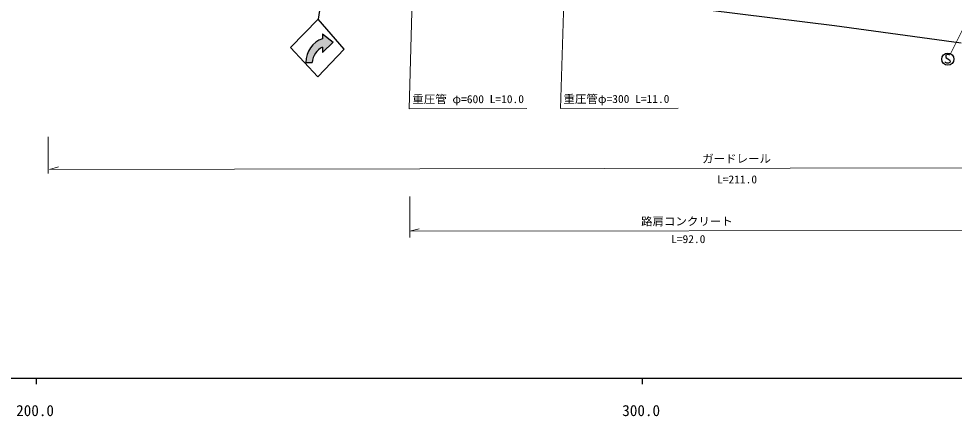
# Model space of a CAD drawing. Units: millimetres, scale not verified. Extents: x 40000 to 680000, y 20000 to 380000.
# Drawn here: x 265136 to 419500, y 198715 to 264267 of the extents above; entities that cross this region are included whole.
import ezdxf
from ezdxf.enums import TextEntityAlignment as Align

# ---------------------------------------------------------------- set-up
doc = ezdxf.new("R2010")
doc.units = ezdxf.units.MM
doc.header["$LTSCALE"] = 1000
for name, color, linetype, lineweight in [('M-STR-HTXT', 7, 'Continuous', 13), ('M-STR-STR3', 7, 'Continuous', 25), ('M-STR-STRC', 7, 'Continuous', 25), ('M-TTL-BAND', 7, 'Continuous', 25)]:
    doc.layers.add(name, color=color, linetype=linetype, lineweight=lineweight)
doc.styles.add('ＭＳ ゴシック', font='')
doc.styles.get('ＭＳ ゴシック').set_extended_font_data('MS Gothic')

msp = doc.modelspace()

# ---------------------------------------------------------------- hatches: boundary and pattern name
at = {"layer": 'M-STR-STRC'}
msp.add_hatch(color=256, dxfattribs=at).paths.add_polyline_path([(312505, 257038), (312632, 258098), (312906, 258870), (313331, 259580), (313991, 260269), (314686, 260714), (315250, 260933), (315248, 261802), (317044, 260418), (315249, 258695), (315247, 259583), (314659, 259209), (314199, 258728), (313766, 257936), (313612, 257359), (313575, 257040)])

# ---------------------------------------------------------------- linework, layer by layer
at = {"layer": 'M-STR-HTXT'}
for p, q in [((423060, 266924), (418883, 258490)), ((269980, 244815), (269989, 238747)), ((270189, 239430), (271688, 239853)), ((270189, 239430), (497420, 239800)), ((329673, 234960), (329684, 228216)), ((329682, 229216), (331181, 229638)), ((329682, 229216), (421768, 229366))]:
    msp.add_line(p, q, dxfattribs=at)
for points in [[(330443, 281460), (329582, 249427), (348982, 249459)], [(355390, 277633), (354522, 249463), (373922, 249495)]]:
    msp.add_lwpolyline(points, dxfattribs=at)
at = {"layer": 'M-STR-STR3'}
msp.add_lwpolyline([(420636, 260218), (399726, 263090), (378815, 265685), (372052, 266796), (365663, 265903), (361370, 265792), (347851, 267104), (329028, 269556), (315024, 271413), (308271, 272241), (286765, 275281), (280205, 275951), (274294, 276920), (273058, 280656)], dxfattribs=at)
at = {"layer": 'M-STR-STRC'}
for p, q in [((317354, 282494), (314544, 264190)), ((315248, 261802), (315250, 260933)), ((315247, 259583), (315249, 258695)), ((312505, 257038), (313575, 257040))]:
    msp.add_line(p, q, dxfattribs=at)
msp.add_lwpolyline([(310000, 259526), (314491, 254659), (318812, 259239), (314544, 264190)], close=True, dxfattribs=at)
for points in [[(315248, 261802), (317044, 260418), (315249, 258695)], [(418759, 258233), (418679, 258313), (418519, 258354), (418359, 258354), (418119, 258233), (418079, 257994), (418159, 257794), (418719, 257474), (418799, 257274), (418759, 257033), (418559, 256914), (418279, 256913), (418039, 257034), (417959, 257153)]]:
    msp.add_lwpolyline(points, dxfattribs=at)
msp.add_circle((418439, 257594), 1000, dxfattribs=at)
for centre, major_axis, ratio, start_param, end_param in [((316225, 257055), (-7, 4019), 0.925573, 0.2634868, 1.5734845), ((316357, 256817), (-5, 3014), 0.92555, 0.4072703, 1.4953468)]:
    msp.add_ellipse(centre, major_axis=major_axis, ratio=ratio, start_param=start_param, end_param=end_param, dxfattribs=at)
at = {"layer": 'M-TTL-BAND'}
for p, q in [((40000, 205000), (579000, 205000)), ((268000, 205000), (268000, 204000)), ((368000, 205000), (368000, 204000))]:
    msp.add_line(p, q, dxfattribs=at)

# ---------------------------------------------------------------- texts
at = {"layer": 'M-STR-HTXT', "style": 'ＭＳ ゴシック', "width": 1.05}
for s, p in [('重圧管 φ=600 L=10.0', (330081, 249928)), ('重圧管φ=300 L=11.0', (355022, 249964)), ('ガードレール', (377904, 240105)), ('L=211.0', (380359, 236708)), ('路肩コンクリート', (367824, 229778)), ('L=92.0', (372779, 226871))]:
    msp.add_text(s, height=1320, rotation=0.1, dxfattribs=at).set_placement(p, align=Align.BOTTOM_LEFT)
at = {"layer": 'M-TTL-BAND', "style": 'ＭＳ ゴシック'}
for s, p in [('200.0', (264719, 198195)), ('300.0', (364719, 198195))]:
    msp.add_text(s, height=1833, dxfattribs=at).set_placement(p, align=Align.BOTTOM_LEFT)

doc.saveas('drawing.dxf')
